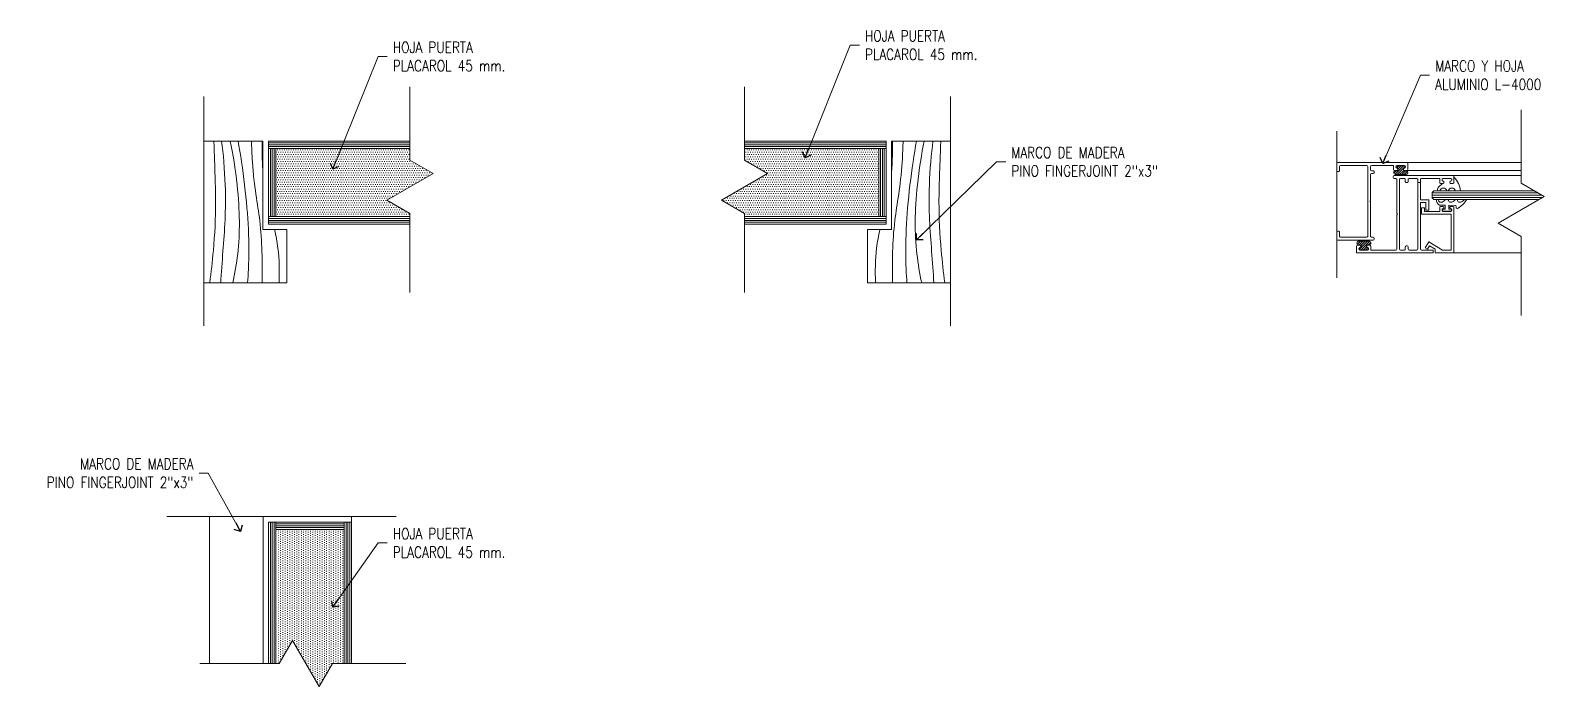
# Model space of a CAD drawing. Header units: metres. Extents: x -40 to 265, y 63 to 163.
# Drawn here: x -38.989 to -38.163, y 66.201 to 66.557 of the extents above; entities that cross this region are included whole.
import ezdxf

# ---------------------------------------------------------------- set-up
doc = ezdxf.new("R2010")
doc.units = ezdxf.units.M
doc.header["$LTSCALE"] = 5
doc.header["$MEASUREMENT"] = 0
doc.layers.get('0').update_dxf_attribs({"color": 30})
for name, color, linetype, lineweight in [('A-ANNO-DIMS', 3, 'Continuous', 18), ('A-ANNO-SYMB', 3, 'Continuous', 18), ('A-ANNO-TEXT', 3, 'Continuous', 18), ('A-DETL-MBND', 3, 'Continuous', 18), ('A-DETL-PATT', 8, 'Continuous', 18)]:
    doc.layers.add(name, color=color, linetype=linetype, lineweight=lineweight)
doc.styles.add('E-ROMANS', font='romans.shx', dxfattribs={"width": 0.8})
doc.dimstyles.new('E-0001_ARW_24', dxfattribs={"dimscale": 0.001, "dimtxt": 2.4, "dimasz": 2.4, "dimexe": 1.2, "dimexo": 0.8, "dimgap": 1.2, "dimtad": 0, "dimdec": 0, "dimlfac": 1000, "dimzin": 0, "dimdsep": 46, "dimtxsty": 'E-ROMANS', "dimblk": 'OPEN90', "dimcen": 1.2, "dimclrd": 256, "dimclre": 256, "dimclrt": 256, "dimadec": 0, "dimazin": 0, "dimtfac": 1, "dimtdec": 0, "dimtmove": 1, "dimatfit": 3, "dimldrblk": 'OPEN90', "dimfxl": 1, "dimtfill": 1, "dimtolj": 1, "dimtzin": 0, "dimlwd": -1, "dimarcsym": 0})

# ---------------------------------------------------------------- blocks, each defined once
blk = doc.blocks.new('_Open90')
at = {"color": 0, "linetype": 'ByBlock', "lineweight": -2}
for p, q in [((0, 0), (-1, 0)), ((-0.5, 0.5), (0, 0)), ((0, 0), (-0.5, -0.5))]:
    blk.add_line(p, q, dxfattribs=at)

msp = doc.modelspace()

# ---------------------------------------------------------------- hatches: boundary and pattern name
at = {"layer": 'A-DETL-PATT'}
h = msp.add_hatch(dxfattribs=at)
h.set_pattern_fill('DOTS', color=256, scale=0.02, style=0)
h.set_pattern_definition([(0, (-0.0405079, -0.0042533), (0.000625, 0.00125), [0, -0.00125])])
h.paths.add_polyline_path([(-38.782955, 66.455765), (-38.782955, 66.457486), (-38.795455, 66.464703), (-38.770455, 66.479136), (-38.782955, 66.486353), (-38.782955, 66.492765), (-38.855722, 66.492765), (-38.855722, 66.455765)])
h = msp.add_hatch(dxfattribs=at)
h.set_pattern_fill('DOTS', color=256, scale=0.02, style=0)
h.set_pattern_definition([(0, (0.1242602, -0.0042533), (0.000625, 0.00125), [0, -0.00125])])
h.paths.add_polyline_path([(-38.588914, 66.479136), (-38.613914, 66.464703), (-38.601414, 66.457486), (-38.601414, 66.455765), (-38.528647, 66.455765), (-38.528647, 66.492765), (-38.601414, 66.492765), (-38.601414, 66.486353)])
h = msp.add_hatch(dxfattribs=at)
h.set_pattern_fill('DOTS', color=256, scale=0.02, angle=-90, style=0)
h.set_pattern_definition([(270, (-105.3156884, 27.4708134), (0.00125, -0.000625), [0, -0.00125])])
h.paths.add_polyline_path([(-38.85567, 66.213261), (-38.853949, 66.213261), (-38.846732, 66.225761), (-38.832299, 66.200761), (-38.825082, 66.213261), (-38.81867, 66.213261), (-38.81867, 66.286028), (-38.85567, 66.286028)])

# ---------------------------------------------------------------- linework, layer by layer
for p, q in [((-38.243885, 66.483351), (-38.248523, 66.478713)), ((-38.246416, 66.483351), (-38.247466, 66.482301)), ((-38.242946, 66.483024), (-38.247297, 66.478673)), ((-38.245151, 66.483351), (-38.246772, 66.48173)), ((-38.247823, 66.480678), (-38.249181, 66.47932)), ((-38.243816, 66.480889), (-38.246031, 66.478673)), ((-38.242761, 66.480678), (-38.244766, 66.478673)), ((-38.241799, 66.480375), (-38.2435, 66.478673)), ((-38.241575, 66.479333), (-38.242174, 66.478734)), ((-38.269183, 66.44178), (-38.268584, 66.442379)), ((-38.26896, 66.440738), (-38.267258, 66.442439)), ((-38.267997, 66.440435), (-38.265993, 66.442439)), ((-38.267812, 66.438089), (-38.263462, 66.442439)), ((-38.266943, 66.440224), (-38.264727, 66.442439)), ((-38.266873, 66.437762), (-38.262236, 66.4424)), ((-38.262935, 66.440435), (-38.261577, 66.441793)), ((-38.265608, 66.437762), (-38.263987, 66.439383)), ((-38.264342, 66.437762), (-38.263292, 66.438812))]:
    msp.add_line(p, q)
at = {"layer": 'A-ANNO-SYMB'}
for p, q in [((-38.782955, 66.486353), (-38.782955, 66.526139)), ((-38.601414, 66.486353), (-38.601414, 66.526139)), ((-38.894722, 66.520891), (-38.894722, 66.396569)), ((-38.489647, 66.520891), (-38.489647, 66.396569)), ((-38.180087, 66.473922), (-38.180087, 66.513707)), ((-38.894722, 66.451765), (-38.894722, 66.496765)), ((-38.489647, 66.451765), (-38.489647, 66.496765)), ((-38.770455, 66.479136), (-38.782955, 66.486353)), ((-38.588914, 66.479136), (-38.601414, 66.486353)), ((-38.795455, 66.464703), (-38.770455, 66.479136)), ((-38.613914, 66.464703), (-38.588914, 66.479136)), ((-38.167587, 66.466705), (-38.180087, 66.473922)), ((-38.192587, 66.452271), (-38.167587, 66.466705)), ((-38.782955, 66.457486), (-38.795455, 66.464703)), ((-38.782955, 66.414532), (-38.782955, 66.457486)), ((-38.601414, 66.457486), (-38.613914, 66.464703)), ((-38.601414, 66.414532), (-38.601414, 66.457486)), ((-38.894722, 66.419765), (-38.894722, 66.451765)), ((-38.489647, 66.419765), (-38.489647, 66.451765)), ((-38.180087, 66.445054), (-38.192587, 66.452271)), ((-38.180087, 66.4021), (-38.180087, 66.445054)), ((-38.853949, 66.213261), (-38.846732, 66.225761)), ((-38.846732, 66.225761), (-38.832299, 66.200761)), ((-38.896903, 66.213261), (-38.853949, 66.213261)), ((-38.832299, 66.200761), (-38.825082, 66.213261)), ((-38.825082, 66.213261), (-38.785296, 66.213261))]:
    msp.add_line(p, q, dxfattribs=at)
at = {"layer": 'A-DETL-MBND'}
for p, q in [((-38.280071, 66.422603), (-38.280071, 66.502233)), ((-38.862722, 66.496765), (-38.894722, 66.496765)), ((-38.862722, 66.448765), (-38.862722, 66.496765)), ((-38.859722, 66.496765), (-38.782955, 66.496765)), ((-38.859722, 66.451765), (-38.859722, 66.496765)), ((-38.859722, 66.495765), (-38.782955, 66.495765)), ((-38.859722, 66.494765), (-38.782955, 66.494765)), ((-38.859722, 66.493765), (-38.782955, 66.493765)), ((-38.859722, 66.492765), (-38.782955, 66.492765)), ((-38.858722, 66.455765), (-38.858722, 66.492765)), ((-38.857722, 66.455765), (-38.857722, 66.492765)), ((-38.856722, 66.455765), (-38.856722, 66.492765)), ((-38.855722, 66.455765), (-38.855722, 66.492765)), ((-38.524647, 66.496765), (-38.601414, 66.496765)), ((-38.524647, 66.495765), (-38.601414, 66.495765)), ((-38.524647, 66.494765), (-38.601414, 66.494765)), ((-38.524647, 66.493765), (-38.601414, 66.493765)), ((-38.524647, 66.492765), (-38.601414, 66.492765)), ((-38.528647, 66.455765), (-38.528647, 66.492765)), ((-38.527647, 66.455765), (-38.527647, 66.492765)), ((-38.526647, 66.455765), (-38.526647, 66.492765)), ((-38.525647, 66.455765), (-38.525647, 66.492765)), ((-38.524647, 66.451765), (-38.524647, 66.496765)), ((-38.521647, 66.496765), (-38.489647, 66.496765)), ((-38.521647, 66.448765), (-38.521647, 66.496765)), ((-38.280071, 66.480773), (-38.280071, 66.484591)), ((-38.279594, 66.485069), (-38.241594, 66.485069)), ((-38.278544, 66.483064), (-38.278544, 66.480773)), ((-38.263749, 66.483541), (-38.278067, 66.483541)), ((-38.263271, 66.445073), (-38.263271, 66.483064)), ((-38.261744, 66.483064), (-38.261744, 66.481155)), ((-38.249326, 66.483541), (-38.261267, 66.483541)), ((-38.249326, 66.481346), (-38.249326, 66.483541)), ((-38.248085, 66.483064), (-38.248085, 66.482587)), ((-38.247815, 66.482587), (-38.247815, 66.483064)), ((-38.243312, 66.483541), (-38.247608, 66.483541)), ((-38.243312, 66.483541), (-38.247608, 66.483541)), ((-38.247608, 66.48211), (-38.247512, 66.48211)), ((-38.247528, 66.483351), (-38.243233, 66.483351)), ((-38.247433, 66.482301), (-38.247528, 66.482301)), ((-38.243408, 66.48211), (-38.243312, 66.48211)), ((-38.243233, 66.482301), (-38.243328, 66.482301)), ((-38.242946, 66.483064), (-38.242946, 66.482587)), ((-38.242835, 66.482587), (-38.242835, 66.483064)), ((-38.241594, 66.485069), (-38.241594, 66.481346)), ((-38.241594, 66.485069), (-38.180087, 66.485069)), ((-38.279021, 66.480296), (-38.279594, 66.480296)), ((-38.261744, 66.478673), (-38.261744, 66.464744)), ((-38.261267, 66.480678), (-38.260312, 66.480678)), ((-38.260312, 66.479151), (-38.261267, 66.479151)), ((-38.259835, 66.480201), (-38.259835, 66.479628)), ((-38.249469, 66.477567), (-38.249469, 66.476994)), ((-38.216523, 66.478044), (-38.248992, 66.478044)), ((-38.248992, 66.476517), (-38.248037, 66.476517)), ((-38.247512, 66.480869), (-38.248849, 66.480869)), ((-38.248244, 66.480678), (-38.247433, 66.480678)), ((-38.242517, 66.478673), (-38.248244, 66.478673)), ((-38.24756, 66.476039), (-38.24756, 66.457521)), ((-38.247035, 66.481632), (-38.247035, 66.481346)), ((-38.246765, 66.481346), (-38.246765, 66.481632)), ((-38.246033, 66.476039), (-38.246033, 66.438049)), ((-38.243391, 66.476517), (-38.245555, 66.476517)), ((-38.243996, 66.481632), (-38.243996, 66.481346)), ((-38.243885, 66.481346), (-38.243885, 66.481632)), ((-38.242071, 66.480869), (-38.243408, 66.480869)), ((-38.243328, 66.480678), (-38.242517, 66.480678)), ((-38.242914, 66.474703), (-38.242914, 66.476039)), ((-38.241864, 66.474226), (-38.242436, 66.474226)), ((-38.241594, 66.480869), (-38.180087, 66.480869)), ((-38.241386, 66.476039), (-38.241386, 66.474703)), ((-38.236614, 66.476517), (-38.240909, 66.476517)), ((-38.236136, 66.438049), (-38.236136, 66.476039)), ((-38.236136, 66.474226), (-38.234609, 66.474226)), ((-38.234609, 66.464911), (-38.234609, 66.476039)), ((-38.224255, 66.476517), (-38.234132, 66.476517)), ((-38.224255, 66.474321), (-38.224255, 66.476517)), ((-38.222442, 66.473844), (-38.223778, 66.473844)), ((-38.223014, 66.476039), (-38.223014, 66.475562)), ((-38.218242, 66.476517), (-38.222537, 66.476517)), ((-38.218242, 66.476517), (-38.222537, 66.476517)), ((-38.222537, 66.475085), (-38.222442, 66.475085)), ((-38.221964, 66.474608), (-38.221964, 66.474321)), ((-38.218814, 66.474321), (-38.218814, 66.474608)), ((-38.218337, 66.475085), (-38.218242, 66.475085)), ((-38.217001, 66.473844), (-38.218337, 66.473844)), ((-38.217764, 66.475562), (-38.217764, 66.476039)), ((-38.216523, 66.478044), (-38.216523, 66.474321)), ((-38.180087, 66.478044), (-38.216523, 66.478044)), ((-38.22836, 66.468838), (-38.227405, 66.469793)), ((-38.22836, 66.465975), (-38.22836, 66.468838)), ((-38.170886, 66.468609), (-38.22836, 66.468609)), ((-38.168835, 66.467426), (-38.22836, 66.467426)), ((-38.168389, 66.466242), (-38.22836, 66.466242)), ((-38.22836, 66.465975), (-38.227405, 66.46502)), ((-38.172936, 66.469793), (-38.227405, 66.469793)), ((-38.261884, 66.464406), (-38.262221, 66.464069)), ((-38.262221, 66.464069), (-38.261884, 66.463731)), ((-38.261744, 66.463394), (-38.261744, 66.445073)), ((-38.24756, 66.457521), (-38.247083, 66.457044)), ((-38.247083, 66.457044), (-38.24756, 66.456567)), ((-38.234609, 66.464911), (-38.230233, 66.464911)), ((-38.234609, 66.438049), (-38.234609, 66.463384)), ((-38.231761, 66.463384), (-38.234609, 66.463384)), ((-38.23259, 66.460469), (-38.234117, 66.460469)), ((-38.234117, 66.457106), (-38.234117, 66.460469)), ((-38.218051, 66.457106), (-38.234117, 66.457106)), ((-38.23259, 66.458633), (-38.23259, 66.460469)), ((-38.224255, 66.458633), (-38.23259, 66.458633)), ((-38.231761, 66.459261), (-38.231761, 66.463384)), ((-38.230233, 66.459261), (-38.231761, 66.459261)), ((-38.230233, 66.459261), (-38.230233, 66.464911)), ((-38.170505, 66.46502), (-38.227405, 66.46502)), ((-38.221287, 66.461993), (-38.224383, 66.461993)), ((-38.224255, 66.460829), (-38.224255, 66.458633)), ((-38.222442, 66.461306), (-38.223778, 66.461306)), ((-38.223014, 66.459111), (-38.223014, 66.459588)), ((-38.222744, 66.459111), (-38.222744, 66.459588)), ((-38.222537, 66.460065), (-38.222442, 66.460065)), ((-38.218242, 66.458633), (-38.222537, 66.458633)), ((-38.218242, 66.458633), (-38.222537, 66.458633)), ((-38.222458, 66.459874), (-38.221287, 66.459874)), ((-38.218162, 66.458824), (-38.222458, 66.458824)), ((-38.221964, 66.460542), (-38.221964, 66.460829)), ((-38.221287, 66.459874), (-38.221287, 66.461993)), ((-38.215457, 66.46187), (-38.219332, 66.461993)), ((-38.219332, 66.459874), (-38.219332, 66.461993)), ((-38.218162, 66.459874), (-38.219332, 66.459874)), ((-38.218814, 66.460829), (-38.218814, 66.460542)), ((-38.217001, 66.461306), (-38.218337, 66.461306)), ((-38.218337, 66.460065), (-38.218242, 66.460065)), ((-38.218051, 66.437571), (-38.218051, 66.457106)), ((-38.217876, 66.459588), (-38.217876, 66.459111)), ((-38.217764, 66.459588), (-38.217764, 66.459111)), ((-38.216523, 66.436044), (-38.216523, 66.460829)), ((-38.859722, 66.455765), (-38.782955, 66.455765)), ((-38.859722, 66.454765), (-38.782955, 66.454765)), ((-38.859722, 66.453765), (-38.782955, 66.453765)), ((-38.859722, 66.452765), (-38.782955, 66.452765)), ((-38.859722, 66.451765), (-38.782955, 66.451765)), ((-38.524647, 66.455765), (-38.601414, 66.455765)), ((-38.524647, 66.454765), (-38.601414, 66.454765)), ((-38.524647, 66.453765), (-38.601414, 66.453765)), ((-38.524647, 66.452765), (-38.601414, 66.452765)), ((-38.524647, 66.451765), (-38.601414, 66.451765)), ((-38.24756, 66.456567), (-38.24756, 66.438049)), ((-38.862722, 66.448765), (-38.849722, 66.448765)), ((-38.849722, 66.448765), (-38.849722, 66.419765)), ((-38.534647, 66.448765), (-38.534647, 66.419765)), ((-38.521647, 66.448765), (-38.534647, 66.448765)), ((-38.280071, 66.443546), (-38.280071, 66.447364)), ((-38.279594, 66.447842), (-38.279021, 66.447842)), ((-38.260312, 66.443069), (-38.279594, 66.443069)), ((-38.278544, 66.447364), (-38.278544, 66.445073)), ((-38.278067, 66.444596), (-38.263749, 66.444596)), ((-38.268242, 66.442439), (-38.262514, 66.442439)), ((-38.261267, 66.444596), (-38.260312, 66.444596)), ((-38.259835, 66.444119), (-38.259835, 66.443546)), ((-38.230246, 66.442069), (-38.232139, 66.43892)), ((-38.222762, 66.437571), (-38.230246, 66.442069)), ((-38.269323, 66.439767), (-38.269323, 66.436044)), ((-38.269323, 66.436044), (-38.227766, 66.436044)), ((-38.26751, 66.440244), (-38.268846, 66.440244)), ((-38.26743, 66.440435), (-38.268242, 66.440435)), ((-38.268083, 66.438049), (-38.268083, 66.438526)), ((-38.267812, 66.438049), (-38.267812, 66.438526)), ((-38.267605, 66.439003), (-38.26751, 66.439003)), ((-38.26331, 66.437571), (-38.267605, 66.437571)), ((-38.267526, 66.438812), (-38.26743, 66.438812)), ((-38.26323, 66.437762), (-38.267526, 66.437762)), ((-38.267033, 66.43948), (-38.267033, 66.439767)), ((-38.266762, 66.43948), (-38.266762, 66.439767)), ((-38.263994, 66.439767), (-38.263994, 66.43948)), ((-38.263883, 66.439767), (-38.263883, 66.43948)), ((-38.262069, 66.440244), (-38.263405, 66.440244)), ((-38.263405, 66.439003), (-38.26331, 66.439003)), ((-38.262514, 66.440435), (-38.263326, 66.440435)), ((-38.263326, 66.438812), (-38.26323, 66.438812)), ((-38.262944, 66.438526), (-38.262944, 66.438049)), ((-38.262833, 66.438526), (-38.262833, 66.438049)), ((-38.261592, 66.437571), (-38.261592, 66.439767)), ((-38.248037, 66.437571), (-38.261592, 66.437571)), ((-38.245555, 66.437571), (-38.243391, 66.437571)), ((-38.242914, 66.438049), (-38.242914, 66.439385)), ((-38.242436, 66.439862), (-38.241864, 66.439862)), ((-38.241386, 66.439385), (-38.241386, 66.438049)), ((-38.240909, 66.437571), (-38.236614, 66.437571)), ((-38.227766, 66.437571), (-38.234132, 66.437571)), ((-38.232139, 66.43892), (-38.230853, 66.438148)), ((-38.230853, 66.438148), (-38.229747, 66.439988)), ((-38.229747, 66.439988), (-38.226724, 66.438171)), ((-38.227766, 66.437571), (-38.227766, 66.436044)), ((-38.226724, 66.438171), (-38.226724, 66.436044)), ((-38.226724, 66.436044), (-38.216523, 66.436044)), ((-38.218051, 66.437571), (-38.222762, 66.437571)), ((-38.180087, 66.436044), (-38.216523, 66.436044)), ((-38.849722, 66.419765), (-38.894722, 66.419765)), ((-38.534647, 66.419765), (-38.489647, 66.419765)), ((-38.790544, 66.293028), (-38.914866, 66.293028)), ((-38.89167, 66.293028), (-38.89167, 66.213261)), ((-38.86267, 66.293028), (-38.86267, 66.213261)), ((-38.81467, 66.293028), (-38.81467, 66.290028)), ((-38.85967, 66.290028), (-38.81467, 66.290028)), ((-38.85967, 66.290028), (-38.85967, 66.213261)), ((-38.85867, 66.290028), (-38.85867, 66.213261)), ((-38.85767, 66.290028), (-38.85767, 66.213261)), ((-38.85667, 66.290028), (-38.85667, 66.213261)), ((-38.85567, 66.290028), (-38.85567, 66.213261)), ((-38.85567, 66.289028), (-38.81867, 66.289028)), ((-38.85567, 66.288028), (-38.81867, 66.288028)), ((-38.85567, 66.287028), (-38.81867, 66.287028)), ((-38.85567, 66.286028), (-38.81867, 66.286028)), ((-38.81867, 66.290028), (-38.81867, 66.213261)), ((-38.81767, 66.290028), (-38.81767, 66.213261)), ((-38.81667, 66.290028), (-38.81667, 66.213261)), ((-38.81567, 66.290028), (-38.81567, 66.213261)), ((-38.81467, 66.290028), (-38.81467, 66.213261))]:
    msp.add_line(p, q, dxfattribs=at)
for centre, radius, start, end in [((-38.279594, 66.484591), 0.000477, 90, 180), ((-38.278067, 66.483064), 0.000477, 90, 180), ((-38.263749, 66.483064), 0.000477, 360, 90), ((-38.261267, 66.483064), 0.000477, 90, 180), ((-38.247608, 66.483064), 0.000477, 90, 180), ((-38.247608, 66.482587), 0.000477, 180, 270), ((-38.247528, 66.483064), 0.000286, 90, 180), ((-38.247528, 66.482587), 0.000286, 180, 270), ((-38.247512, 66.481632), 0.000477, 0, 90), ((-38.247433, 66.481632), 0.000668, 0, 90), ((-38.243328, 66.481632), 0.000668, 90, 180), ((-38.243408, 66.481632), 0.000477, 90, 180), ((-38.243312, 66.483064), 0.000477, 0, 90), ((-38.243312, 66.482587), 0.000477, 270, 0), ((-38.243233, 66.483064), 0.000286, 0, 90), ((-38.243233, 66.482587), 0.000286, 270, 0), ((-38.279594, 66.480773), 0.000477, 180, 270), ((-38.279021, 66.480773), 0.000477, 270, 0), ((-38.261267, 66.481155), 0.000477, 180, 270), ((-38.261267, 66.478673), 0.000477, 90, 180), ((-38.260312, 66.480201), 0.000477, 360, 90), ((-38.260312, 66.479628), 0.000477, 270, 0), ((-38.248992, 66.477567), 0.000477, 90, 180), ((-38.248992, 66.476994), 0.000477, 180, 270), ((-38.248849, 66.481346), 0.000477, 180, 270), ((-38.248244, 66.479676), 0.001002, 90, 270), ((-38.248037, 66.476039), 0.000477, 0, 90), ((-38.247512, 66.481346), 0.000477, 270, 0), ((-38.247433, 66.481346), 0.000668, 270, 0), ((-38.245555, 66.476039), 0.000477, 90, 180), ((-38.243328, 66.481346), 0.000668, 180, 270), ((-38.243408, 66.481346), 0.000477, 180, 270), ((-38.243391, 66.476039), 0.000477, 0, 90), ((-38.242436, 66.474703), 0.000477, 180, 270), ((-38.242517, 66.479676), 0.001002, 270, 90), ((-38.242071, 66.481346), 0.000477, 270, 0), ((-38.241864, 66.474703), 0.000477, 270, 0), ((-38.240909, 66.476039), 0.000477, 90, 180), ((-38.236614, 66.476039), 0.000477, 360, 90), ((-38.234132, 66.476039), 0.000477, 90, 180), ((-38.223778, 66.474321), 0.000477, 180, 270), ((-38.222537, 66.476039), 0.000477, 90, 180), ((-38.222537, 66.475562), 0.000477, 180, 270), ((-38.222442, 66.474608), 0.000477, 0, 90), ((-38.222442, 66.474321), 0.000477, 270, 0), ((-38.218337, 66.474608), 0.000477, 90, 180), ((-38.218337, 66.474321), 0.000477, 180, 270), ((-38.218242, 66.476039), 0.000477, 0, 90), ((-38.218242, 66.475562), 0.000477, 270, 0), ((-38.217001, 66.474321), 0.000477, 270, 0), ((-38.224316, 66.468931), 0.011328, 4.363712, 46.53353), ((-38.222317, 66.469207), 0.002045, 16.663032, 163.336968), ((-38.21769, 66.469207), 0.002045, 16.663032, 163.336968), ((-38.262221, 66.464744), 0.000477, 315, 0), ((-38.262221, 66.463394), 0.000477, 360, 45), ((-38.223171, 66.464544), 0.002824, 170.289396, 244.592532), ((-38.223778, 66.460829), 0.000477, 90, 180), ((-38.222537, 66.459588), 0.000477, 90, 180), ((-38.222537, 66.459111), 0.000477, 180, 270), ((-38.222458, 66.459588), 0.000286, 90, 180), ((-38.222458, 66.459111), 0.000286, 180, 270), ((-38.222442, 66.460829), 0.000477, 360, 90), ((-38.222442, 66.460542), 0.000477, 270, 0), ((-38.218337, 66.460829), 0.000477, 90, 180), ((-38.218337, 66.460542), 0.000477, 180, 270), ((-38.218242, 66.459588), 0.000477, 0, 90), ((-38.218242, 66.459111), 0.000477, 270, 360), ((-38.218162, 66.459588), 0.000286, 0, 90), ((-38.218162, 66.459111), 0.000286, 270, 0), ((-38.217001, 66.460829), 0.000477, 360, 90), ((-38.279594, 66.447364), 0.000477, 90, 180), ((-38.279594, 66.443546), 0.000477, 180, 270), ((-38.279021, 66.447364), 0.000477, 360, 90), ((-38.278067, 66.445073), 0.000477, 180, 270), ((-38.268242, 66.441437), 0.001002, 90, 270), ((-38.263749, 66.445073), 0.000477, 270, 0), ((-38.262514, 66.441437), 0.001002, 270, 90), ((-38.261267, 66.445073), 0.000477, 180, 270), ((-38.260312, 66.444119), 0.000477, 0, 90), ((-38.260312, 66.443546), 0.000477, 270, 0), ((-38.268846, 66.439767), 0.000477, 90, 180), ((-38.267605, 66.438526), 0.000477, 90, 180), ((-38.267605, 66.438049), 0.000477, 180, 270), ((-38.267526, 66.438526), 0.000286, 90, 180), ((-38.267526, 66.438049), 0.000286, 180, 270), ((-38.26751, 66.439767), 0.000477, 0, 90), ((-38.26751, 66.43948), 0.000477, 270, 0), ((-38.26743, 66.439767), 0.000668, 0, 90), ((-38.26743, 66.43948), 0.000668, 270, 0), ((-38.263326, 66.439767), 0.000668, 90, 180), ((-38.263326, 66.43948), 0.000668, 180, 270), ((-38.263405, 66.439767), 0.000477, 90, 180), ((-38.263405, 66.43948), 0.000477, 180, 270), ((-38.26331, 66.438526), 0.000477, 0, 90), ((-38.26331, 66.438049), 0.000477, 270, 0), ((-38.26323, 66.438526), 0.000286, 0, 90), ((-38.26323, 66.438049), 0.000286, 270, 0), ((-38.262069, 66.439767), 0.000477, 0, 90), ((-38.248037, 66.438049), 0.000477, 270, 0), ((-38.245555, 66.438049), 0.000477, 180, 270), ((-38.243391, 66.438049), 0.000477, 270, 0), ((-38.242436, 66.439385), 0.000477, 90, 180), ((-38.241864, 66.439385), 0.000477, 0, 90), ((-38.240909, 66.438049), 0.000477, 180, 270), ((-38.236614, 66.438049), 0.000477, 270, 0), ((-38.234132, 66.438049), 0.000477, 180, 270)]:
    msp.add_arc(centre, radius, start, end, dxfattribs=at)
for points in [[(-38.222104, 66.473984), (-38.223949, 66.472744), (-38.225321, 66.471096), (-38.225321, 66.469793)], [(-38.225093, 66.46502), (-38.224129, 66.463646), (-38.221796, 66.464306), (-38.221137, 66.46502)], [(-38.219768, 66.46502), (-38.218804, 66.463646), (-38.216471, 66.464306), (-38.215812, 66.46502)], [(-38.209574, 66.46502), (-38.211755, 66.462377), (-38.215254, 66.460449), (-38.215457, 66.46187)], [(-38.214848, 66.46502), (-38.213885, 66.463646), (-38.211552, 66.464306), (-38.210893, 66.46502)]]:
    msp.add_spline(points, degree=3, dxfattribs=at)
at = {"layer": 'A-DETL-PATT'}
for points, knots in [([(-38.889362, 66.496691), (-38.888834, 66.481103), (-38.887995, 66.46363), (-38.88917, 66.440231), (-38.890843, 66.425614), (-38.891565, 66.419765)], [0.009354785, 0.009354785, 0.009354785, 0.009354785, 0.03537207, 0.061827822, 0.079508358, 0.079508358, 0.079508358, 0.079508358]), ([(-38.885148, 66.496691), (-38.884283, 66.490185), (-38.882172, 66.465748), (-38.884082, 66.442314), (-38.885267, 66.425516), (-38.885666, 66.419765)], [0.003837012, 0.003837012, 0.003837012, 0.003837012, 0.02348313, 0.056693532, 0.073999908, 0.073999908, 0.073999908, 0.073999908]), ([(-38.880438, 66.496691), (-38.878997, 66.490214), (-38.875269, 66.465464), (-38.875068, 66.441612), (-38.877978, 66.424978), (-38.879034, 66.419765)], [0.004217492, 0.004217492, 0.004217492, 0.004217492, 0.02410572, 0.058831224, 0.074780849, 0.074780849, 0.074780849, 0.074780849]), ([(-38.87624, 66.496691), (-38.874921, 66.49006), (-38.870993, 66.462538), (-38.869851, 66.438923), (-38.870863, 66.422252), (-38.871043, 66.419765)], [0.004199157, 0.004199157, 0.004199157, 0.004199157, 0.024476426, 0.067095763, 0.074575759, 0.074575759, 0.074575759, 0.074575759]), ([(-38.868981, 66.496691), (-38.868888, 66.493857), (-38.868207, 66.474816), (-38.863163, 66.451752), (-38.863056, 66.431101), (-38.863177, 66.419765)], [0.014240088, 0.014240088, 0.014240088, 0.014240088, 0.022747998, 0.050691002, 0.084591601, 0.084591601, 0.084591601, 0.084591601]), ([(-38.86323, 66.496691), (-38.863269, 66.493543), (-38.863192, 66.486772), (-38.862804, 66.481259), (-38.862722, 66.480271)], [0.00900624, 0.00900624, 0.00900624, 0.00900624, 0.018437602, 0.02059716, 0.02059716, 0.02059716, 0.02059716]), ([(-38.521139, 66.496691), (-38.521101, 66.493543), (-38.521178, 66.486772), (-38.521565, 66.481259), (-38.521647, 66.480271)], [0.00900624, 0.00900624, 0.00900624, 0.00900624, 0.018437602, 0.02059716, 0.02059716, 0.02059716, 0.02059716]), ([(-38.515388, 66.496691), (-38.515481, 66.493857), (-38.516162, 66.474816), (-38.521207, 66.451752), (-38.521314, 66.431101), (-38.521192, 66.419765)], [0.014240088, 0.014240088, 0.014240088, 0.014240088, 0.022747998, 0.050691002, 0.084591601, 0.084591601, 0.084591601, 0.084591601]), ([(-38.50813, 66.496691), (-38.509448, 66.49006), (-38.513376, 66.462538), (-38.514519, 66.438923), (-38.513507, 66.422252), (-38.513327, 66.419765)], [0.004199157, 0.004199157, 0.004199157, 0.004199157, 0.024476426, 0.067095763, 0.074575759, 0.074575759, 0.074575759, 0.074575759]), ([(-38.503931, 66.496691), (-38.505372, 66.490214), (-38.5091, 66.465464), (-38.509301, 66.441612), (-38.506391, 66.424978), (-38.505335, 66.419765)], [0.004217492, 0.004217492, 0.004217492, 0.004217492, 0.02410572, 0.058831224, 0.074780849, 0.074780849, 0.074780849, 0.074780849]), ([(-38.499221, 66.496691), (-38.500086, 66.490185), (-38.502197, 66.465748), (-38.500288, 66.442314), (-38.499102, 66.425516), (-38.498704, 66.419765)], [0.003837012, 0.003837012, 0.003837012, 0.003837012, 0.02348313, 0.056693532, 0.073999908, 0.073999908, 0.073999908, 0.073999908]), ([(-38.495008, 66.496691), (-38.495535, 66.481103), (-38.496374, 66.46363), (-38.495199, 66.440231), (-38.493526, 66.425614), (-38.492804, 66.419765)], [0.009354785, 0.009354785, 0.009354785, 0.009354785, 0.03537207, 0.061827822, 0.079508358, 0.079508358, 0.079508358, 0.079508358]), ([(-38.85639, 66.448765), (-38.855652, 66.445397), (-38.853855, 66.435832), (-38.853789, 66.42609), (-38.853977, 66.419765)], [0.050686225, 0.050686225, 0.050686225, 0.050686225, 0.061006173, 0.079906749, 0.079906749, 0.079906749, 0.079906749]), ([(-38.527979, 66.448765), (-38.528718, 66.445397), (-38.530515, 66.435832), (-38.53058, 66.42609), (-38.530392, 66.419765)], [0.050686225, 0.050686225, 0.050686225, 0.050686225, 0.061006173, 0.079906749, 0.079906749, 0.079906749, 0.079906749])]:
    msp.add_open_spline(points, degree=3, knots=knots, dxfattribs=at)

# ---------------------------------------------------------------- texts
at = {"layer": 'A-ANNO-TEXT', "char_height": 0.006, "style": 'E-ROMANS'}
for s, insert, attachment_point in [('HOJA PUERTA\\PPLACAROL 45 mm.', (-38.536118, 66.548808), 4), ('HOJA PUERTA\\PPLACAROL 45 mm.', (-38.792269, 66.542641), 4), ('MARCO Y HOJA \\PALUMINIO L-4000', (-38.226731, 66.532519), 4), ('MARCO DE MADERA\\PPINO FINGERJOINT 2"x3"', (-38.456742, 66.485551), 4), ('MARCO DE MADERA\\PPINO FINGERJOINT 2"x3"', (-38.90042, 66.316573), 6), ('HOJA PUERTA\\PPLACAROL 45 mm.', (-38.792269, 66.278673), 4)]:
    msp.add_mtext(s, dxfattribs=dict(at, insert=insert, attachment_point=attachment_point))

# ---------------------------------------------------------------- leaders
at = {"layer": 'A-ANNO-DIMS', "annotation_type": 0, "has_hookline": 1}
for points, hookline_direction, text_width in [([(-38.568634, 66.487734), (-38.544118, 66.548808), (-38.539118, 66.548808)], 0, 0.068343), ([(-38.824785, 66.481566), (-38.800269, 66.542641), (-38.795269, 66.542641)], 0, 0.068343), ([(-38.255204, 66.48457), (-38.234731, 66.532519), (-38.229731, 66.532519)], 0, 0.064229), ([(-38.508141, 66.443161), (-38.464742, 66.485551), (-38.459742, 66.485551)], 0, 0.088457), ([(-38.874911, 66.284987), (-38.89242, 66.316573), (-38.89742, 66.316573)], 1, 0.088457), ([(-38.824785, 66.243826), (-38.800269, 66.278673), (-38.795269, 66.278673)], 0, 0.068343)]:
    msp.add_leader(points, dimstyle='E-0001_ARW_24', override={"dimscale": 1, "dimtxt": 0.06, "dimasz": 0.005, "dimexe": 0.0015, "dimexo": 0.0005, "dimgap": 0.003, "dimtad": 0, "dimtxsty": 'E-ROMANS', "dimcen": 0.5, "dimclrd": 1, "dimclre": 1, "dimclrt": 2, "dimtfac": 0.5, "dimtofl": 0}, dxfattribs=dict(at, hookline_direction=hookline_direction, text_width=text_width))

doc.saveas('drawing.dxf')
